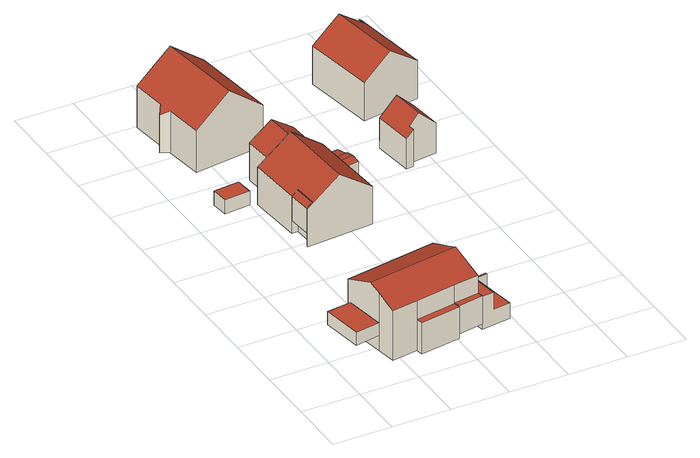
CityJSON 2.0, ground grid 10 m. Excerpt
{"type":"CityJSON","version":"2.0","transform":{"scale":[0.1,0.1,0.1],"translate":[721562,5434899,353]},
"CityObjects":{
"building1":{"type":"Building","attributes":{"Gemeindeschluessel":"09375181","HoeheDach":"362.070","HoeheGrund":"359.820","Methode":"2000","NiedrigsteTraufeDesGebaeudes":"362.070","Geometrietyp2DReferenz":"3000","measuredHeight":2.25,"function":"31001_2000","roofType":"1000"},"geometry":[{"type":"Solid","lod":"2","boundaries":[[[[0,1,2,3]],[[2,4,5,3]],[[3,5,6,0]],[[5,4,7,6]],[[0,6,7,1]],[[1,7,4,2]]]],"semantics":{"surfaces":[{"type":"GroundSurface","Flaeche":"29.964","Z_MAX":"0.000","Z_MAX_ASL":"359.820","Z_MIN":"0.000","Z_MIN_ASL":"359.820"},{"type":"WallSurface","Flaeche":"9.582","Z_MAX":"2.250","Z_MAX_ASL":"362.070","Z_MIN":"0.000","Z_MIN_ASL":"359.820"},{"type":"WallSurface","Flaeche":"15.848","Z_MAX":"2.250","Z_MAX_ASL":"362.070","Z_MIN":"0.000","Z_MIN_ASL":"359.820"},{"type":"RoofSurface","Dachneigung":"90.000","Dachorientierung":"-1.000","Flaeche":"29.964","Z_MAX":"2.250","Z_MAX_ASL":"362.070","Z_MIN":"2.250","Z_MIN_ASL":"362.070"},{"type":"WallSurface","Flaeche":"9.561","Z_MAX":"2.250","Z_MAX_ASL":"362.070","Z_MIN":"0.000","Z_MIN_ASL":"359.820"},{"type":"WallSurface","Flaeche":"15.849","Z_MAX":"2.250","Z_MAX_ASL":"362.070","Z_MIN":"0.000","Z_MIN_ASL":"359.820"}],"values":[[0,1,2,3,4,5]]}}]},
"building2":{"type":"Building","attributes":{"Gemeindeschluessel":"09375181","HoeheDach":"368.210","HoeheGrund":"357.150","Methode":"2000","NiedrigsteTraufeDesGebaeudes":"362.740","Geometrietyp2DReferenz":"3000","measuredHeight":11.06,"function":"31001_1000","roofType":"3100"},"address":[{"Country":"Germany","Locality":"Pettendorf","ThoroughfareName":"Alte Straße 29"}],"geometry":[{"type":"Solid","lod":"2","boundaries":[[[[8,9,10,11,12]],[[10,13,14,15,16,17,11]],[[18,17,16,19]],[[20,21,22,23]],[[22,21,12,24]],[[9,25,26,13,10]],[[18,23,22,24,17]],[[27,28,15,14,29,30]],[[19,16,15,28]],[[8,12,21,20]],[[31,32,26,25]],[[8,20,23,18,19,28,27,30,31,25,9]],[[12,11,17,24]],[[14,13,26,32,29]],[[30,29,32,31]]]],"semantics":{"surfaces":[{"type":"WallSurface","Flaeche":"38.861","Z_MAX":"8.811","Z_MAX_ASL":"365.961","Z_MIN":"0.000","Z_MIN_ASL":"357.150"},{"type":"RoofSurface","Dachneigung":"67.918","Dachorientierung":"170.996","Flaeche":"95.521","Z_MAX":"11.060","Z_MAX_ASL":"368.210","Z_MIN":"8.810","Z_MIN_ASL":"365.960"},{"type":"WallSurface","Flaeche":"39.876","Z_MAX":"8.821","Z_MAX_ASL":"365.971","Z_MIN":"0.000","Z_MIN_ASL":"357.150"},{"type":"WallSurface","Flaeche":"39.345","Z_MAX":"5.590","Z_MAX_ASL":"362.740","Z_MIN":"0.000","Z_MIN_ASL":"357.150"},{"type":"RoofSurface","Dachneigung":"90.000","Dachorientierung":"-1.000","Flaeche":"8.525","Z_MAX":"5.590","Z_MAX_ASL":"362.740","Z_MIN":"5.590","Z_MIN_ASL":"362.740"},{"type":"WallSurface","Flaeche":"75.338","Z_MAX":"11.060","Z_MAX_ASL":"368.210","Z_MIN":"0.000","Z_MIN_ASL":"357.150"},{"type":"WallSurface","Flaeche":"7.017","Z_MAX":"8.821","Z_MAX_ASL":"365.971","Z_MIN":"0.000","Z_MIN_ASL":"357.150"},{"type":"WallSurface","Flaeche":"76.492","Z_MAX":"11.060","Z_MAX_ASL":"368.210","Z_MIN":"0.000","Z_MIN_ASL":"357.150"},{"type":"WallSurface","Flaeche":"33.013","Z_MAX":"10.227","Z_MAX_ASL":"367.377","Z_MIN":"0.000","Z_MIN_ASL":"357.150"},{"type":"WallSurface","Flaeche":"6.759","Z_MAX":"5.590","Z_MAX_ASL":"362.740","Z_MIN":"0.000","Z_MIN_ASL":"357.150"},{"type":"WallSurface","Flaeche":"34.386","Z_MAX":"10.290","Z_MAX_ASL":"367.440","Z_MIN":"0.000","Z_MIN_ASL":"357.150"},{"type":"GroundSurface","Flaeche":"185.029","Z_MAX":"0.000","Z_MAX_ASL":"357.150","Z_MIN":"0.000","Z_MIN_ASL":"357.150"},{"type":"WallSurface","Flaeche":"22.655","Z_MAX":"8.810","Z_MAX_ASL":"365.960","Z_MIN":"5.590","Z_MIN_ASL":"362.740"},{"type":"RoofSurface","Dachneigung":"67.910","Dachorientierung":"350.994","Flaeche":"94.958","Z_MAX":"11.060","Z_MAX_ASL":"368.210","Z_MIN":"8.830","Z_MIN_ASL":"365.980"},{"type":"WallSurface","Flaeche":"141.479","Z_MAX":"8.830","Z_MAX_ASL":"365.980","Z_MIN":"0.000","Z_MIN_ASL":"357.150"}],"values":[[0,1,2,3,4,5,6,7,8,9,10,11,12,13,14]]}}]},
"building3":{"type":"Building","attributes":{"Gemeindeschluessel":"09375181","HoeheDach":"362.835","HoeheGrund":"360.270","Methode":"1000","NiedrigsteTraufeDesGebaeudes":"362.835","Geometrietyp2DReferenz":"3000","measuredHeight":2.56,"function":"31001_2000","roofType":"1000","storeysAboveGround":1},"geometry":[{"type":"Solid","lod":"2","boundaries":[[[[33,34,35,36]],[[37,38,39,40]],[[38,35,34,39]],[[40,39,34,33]],[[36,35,38,37]],[[40,33,36,37]]]],"semantics":{"surfaces":[{"type":"WallSurface","Flaeche":"7.759","Z_MAX":"2.565","Z_MAX_ASL":"362.835","Z_MIN":"0.000","Z_MIN_ASL":"360.270"},{"type":"WallSurface","Flaeche":"7.735","Z_MAX":"2.565","Z_MAX_ASL":"362.835","Z_MIN":"0.000","Z_MIN_ASL":"360.270"},{"type":"RoofSurface","Dachneigung":"90.000","Dachorientierung":"-1.000","Flaeche":"13.279","Z_MAX":"2.565","Z_MAX_ASL":"362.835","Z_MIN":"2.565","Z_MIN_ASL":"362.835"},{"type":"WallSurface","Flaeche":"11.303","Z_MAX":"2.565","Z_MAX_ASL":"362.835","Z_MIN":"0.000","Z_MIN_ASL":"360.270"},{"type":"WallSurface","Flaeche":"11.252","Z_MAX":"2.565","Z_MAX_ASL":"362.835","Z_MIN":"0.000","Z_MIN_ASL":"360.270"},{"type":"GroundSurface","Flaeche":"13.279","Z_MAX":"0.000","Z_MAX_ASL":"360.270","Z_MIN":"0.000","Z_MIN_ASL":"360.270"}],"values":[[0,1,2,3,4,5]]}}]},
"building4":{"type":"Building","attributes":{"Gemeindeschluessel":"09375181","HoeheDach":"364.893","HoeheGrund":"359.842","Methode":"2000","NiedrigsteTraufeDesGebaeudes":"364.095","Geometrietyp2DReferenz":"3000","measuredHeight":5.05,"function":"51009_1610","roofType":"2100"},"geometry":[{"type":"Solid","lod":"2","boundaries":[[[[41,42,43,44]],[[45,46,47,48]],[[43,42,47,46]],[[45,48,41,44]],[[44,43,46,45]],[[48,47,42,41]]]],"semantics":{"surfaces":[{"type":"WallSurface","Flaeche":"4.713","Z_MAX":"5.051","Z_MAX_ASL":"364.893","Z_MIN":"0.000","Z_MIN_ASL":"359.842"},{"type":"WallSurface","Flaeche":"4.671","Z_MAX":"5.051","Z_MAX_ASL":"364.893","Z_MIN":"0.000","Z_MIN_ASL":"359.842"},{"type":"RoofSurface","Dachneigung":"51.778","Dachorientierung":"265.600","Flaeche":"5.187","Z_MAX":"5.051","Z_MAX_ASL":"364.893","Z_MIN":"4.253","Z_MIN_ASL":"364.095"},{"type":"GroundSurface","Flaeche":"4.075","Z_MAX":"0.000","Z_MAX_ASL":"359.842","Z_MIN":"0.000","Z_MIN_ASL":"359.842"},{"type":"WallSurface","Flaeche":"17.203","Z_MAX":"4.261","Z_MAX_ASL":"364.103","Z_MIN":"0.000","Z_MIN_ASL":"359.842"},{"type":"WallSurface","Flaeche":"20.416","Z_MAX":"5.051","Z_MAX_ASL":"364.893","Z_MIN":"0.000","Z_MIN_ASL":"359.842"}],"values":[[0,1,2,3,4,5]]}}]},
"building5":{"type":"Building","attributes":{"Gemeindeschluessel":"09375181","HoeheDach":"362.860","HoeheGrund":"357.860","Methode":"2000","NiedrigsteTraufeDesGebaeudes":"362.860","Geometrietyp2DReferenz":"3000","measuredHeight":5,"function":"51009_1610","roofType":"1000"},"geometry":[{"type":"Solid","lod":"2","boundaries":[[[[49,50,51,52]],[[52,53,54,49]],[[49,54,55,50]],[[53,56,55,54]],[[51,56,53,52]],[[50,55,56,51]]]],"semantics":{"surfaces":[{"type":"GroundSurface","Flaeche":"5.330","Z_MAX":"0.000","Z_MAX_ASL":"357.860","Z_MIN":"0.000","Z_MIN_ASL":"357.860"},{"type":"WallSurface","Flaeche":"6.025","Z_MAX":"5.000","Z_MAX_ASL":"362.860","Z_MIN":"0.000","Z_MIN_ASL":"357.860"},{"type":"WallSurface","Flaeche":"22.030","Z_MAX":"5.000","Z_MAX_ASL":"362.860","Z_MIN":"0.000","Z_MIN_ASL":"357.860"},{"type":"RoofSurface","Dachneigung":"90.000","Dachorientierung":"-1.000","Flaeche":"5.330","Z_MAX":"5.000","Z_MAX_ASL":"362.860","Z_MIN":"5.000","Z_MIN_ASL":"362.860"},{"type":"WallSurface","Flaeche":"22.022","Z_MAX":"5.000","Z_MAX_ASL":"362.860","Z_MIN":"0.000","Z_MIN_ASL":"357.860"},{"type":"WallSurface","Flaeche":"6.075","Z_MAX":"5.000","Z_MAX_ASL":"362.860","Z_MIN":"0.000","Z_MIN_ASL":"357.860"}],"values":[[0,1,2,3,4,5]]}}]},
"building6":{"type":"Building","attributes":{"Gemeindeschluessel":"09375181","HoeheDach":"362.800","HoeheGrund":"356.940","Methode":"2000","NiedrigsteTraufeDesGebaeudes":"359.670","Geometrietyp2DReferenz":"3000","measuredHeight":5.86,"function":"31001_2000","roofType":"1000"},"geometry":[{"type":"Solid","lod":"2","boundaries":[[[[57,58,59,60]],[[61,62,63,64]],[[65,66,60,59]],[[66,65,67,68,69,70]],[[70,69,71,72]],[[57,60,66,70,72,73]],[[61,74,73,72,71,62]],[[64,63,68,67]],[[63,62,71,69,68]],[[58,57,73,74]],[[58,74,61,64,67,65,59]]]],"semantics":{"surfaces":[{"type":"WallSurface","Flaeche":"5.714","Z_MAX":"2.730","Z_MAX_ASL":"359.670","Z_MIN":"0.000","Z_MIN_ASL":"356.940"},{"type":"WallSurface","Flaeche":"7.082","Z_MAX":"5.860","Z_MAX_ASL":"362.800","Z_MIN":"0.000","Z_MIN_ASL":"356.940"},{"type":"WallSurface","Flaeche":"0.688","Z_MAX":"2.730","Z_MAX_ASL":"359.670","Z_MIN":"0.000","Z_MIN_ASL":"356.940"},{"type":"WallSurface","Flaeche":"25.631","Z_MAX":"5.860","Z_MAX_ASL":"362.800","Z_MIN":"0.000","Z_MIN_ASL":"356.940"},{"type":"WallSurface","Flaeche":"27.056","Z_MAX":"5.860","Z_MAX_ASL":"362.800","Z_MIN":"2.730","Z_MIN_ASL":"359.670"},{"type":"RoofSurface","Dachneigung":"90.000","Dachorientierung":"-1.000","Flaeche":"26.463","Z_MAX":"2.730","Z_MAX_ASL":"359.670","Z_MIN":"2.730","Z_MIN_ASL":"359.670"},{"type":"WallSurface","Flaeche":"20.044","Z_MAX":"5.860","Z_MAX_ASL":"362.800","Z_MIN":"0.000","Z_MIN_ASL":"356.940"},{"type":"WallSurface","Flaeche":"43.607","Z_MAX":"5.860","Z_MAX_ASL":"362.800","Z_MIN":"0.000","Z_MIN_ASL":"356.940"},{"type":"RoofSurface","Dachneigung":"90.000","Dachorientierung":"-1.000","Flaeche":"17.409","Z_MAX":"5.860","Z_MAX_ASL":"362.800","Z_MIN":"5.860","Z_MIN_ASL":"362.800"},{"type":"WallSurface","Flaeche":"22.877","Z_MAX":"2.730","Z_MAX_ASL":"359.670","Z_MIN":"0.000","Z_MIN_ASL":"356.940"},{"type":"GroundSurface","Flaeche":"43.872","Z_MAX":"0.000","Z_MAX_ASL":"356.940","Z_MIN":"0.000","Z_MIN_ASL":"356.940"}],"values":[[0,1,2,3,4,5,6,7,8,9,10]]}}]},
"building7":{"type":"Building","attributes":{"Gemeindeschluessel":"09375181","HoeheDach":"368.514","HoeheGrund":"357.470","Methode":"1000","NiedrigsteTraufeDesGebaeudes":"364.196","Geometrietyp2DReferenz":"3000","measuredHeight":11.04,"function":"31001_1000","roofType":"3100","storeysAboveGround":1},"address":[{"Country":"Germany","Locality":"Pettendorf","ThoroughfareName":"Alte Straße 24"}],"geometry":[{"type":"Solid","lod":"2","boundaries":[[[[75,76,77,78,79,80,81,82,83]],[[75,84,85,86,76]],[[80,87,88,81]],[[89,90,86,85]],[[91,88,87,92,93,89,85,84,94]],[[83,94,84,75]],[[76,86,90,77]],[[82,91,94,83]],[[81,88,91,82]],[[77,90,89,93,78]],[[78,93,92,79]],[[79,92,87,80]]]],"semantics":{"surfaces":[{"type":"GroundSurface","Flaeche":"154.367","Z_MAX":"0.000","Z_MAX_ASL":"357.470","Z_MIN":"0.000","Z_MIN_ASL":"357.470"},{"type":"WallSurface","Flaeche":"74.299","Z_MAX":"11.044","Z_MAX_ASL":"368.514","Z_MIN":"0.000","Z_MIN_ASL":"357.470"},{"type":"WallSurface","Flaeche":"30.268","Z_MAX":"7.487","Z_MAX_ASL":"364.957","Z_MIN":"0.000","Z_MIN_ASL":"357.470"},{"type":"RoofSurface","Dachneigung":"53.184","Dachorientierung":"85.532","Flaeche":"98.974","Z_MAX":"11.044","Z_MAX_ASL":"368.514","Z_MIN":"6.728","Z_MIN_ASL":"364.198"},{"type":"RoofSurface","Dachneigung":"53.189","Dachorientierung":"265.530","Flaeche":"93.843","Z_MAX":"11.044","Z_MAX_ASL":"368.514","Z_MIN":"6.726","Z_MIN_ASL":"364.196"},{"type":"WallSurface","Flaeche":"28.170","Z_MAX":"9.352","Z_MAX_ASL":"366.822","Z_MIN":"0.000","Z_MIN_ASL":"357.470"},{"type":"WallSurface","Flaeche":"92.462","Z_MAX":"6.728","Z_MAX_ASL":"364.198","Z_MIN":"0.000","Z_MIN_ASL":"357.470"},{"type":"WallSurface","Flaeche":"62.720","Z_MAX":"6.730","Z_MAX_ASL":"364.200","Z_MIN":"0.000","Z_MIN_ASL":"357.470"},{"type":"WallSurface","Flaeche":"7.188","Z_MAX":"7.487","Z_MAX_ASL":"364.957","Z_MIN":"0.000","Z_MIN_ASL":"357.470"},{"type":"WallSurface","Flaeche":"102.468","Z_MAX":"11.044","Z_MAX_ASL":"368.514","Z_MIN":"0.000","Z_MIN_ASL":"357.470"},{"type":"WallSurface","Flaeche":"2.561","Z_MAX":"6.730","Z_MAX_ASL":"364.200","Z_MIN":"0.000","Z_MIN_ASL":"357.470"},{"type":"WallSurface","Flaeche":"7.184","Z_MAX":"7.483","Z_MAX_ASL":"364.953","Z_MIN":"0.000","Z_MIN_ASL":"357.470"}],"values":[[0,1,2,3,4,5,6,7,8,9,10,11]]}}]},
"building8":{"type":"Building","attributes":{"Gemeindeschluessel":"09375181","HoeheDach":"365.880","HoeheGrund":"356.538","Methode":"2000","NiedrigsteTraufeDesGebaeudes":"363.106","Geometrietyp2DReferenz":"3000","measuredHeight":9.34,"function":"31001_2000","roofType":"3100","storeysAboveGround":2},"geometry":[{"type":"Solid","lod":"2","boundaries":[[[[95,96,97,98]],[[98,97,99,100]],[[101,102,103,104]],[[105,106,107,96,95]],[[108,99,97,96,107]],[[105,95,98,100,101,104]],[[104,103,106,105]],[[103,102,108,107,106]],[[100,99,108,102,101]]]],"semantics":{"surfaces":[{"type":"WallSurface","Flaeche":"43.020","Z_MAX":"6.578","Z_MAX_ASL":"363.115","Z_MIN":"0.002","Z_MIN_ASL":"356.540"},{"type":"WallSurface","Flaeche":"7.983","Z_MAX":"6.578","Z_MAX_ASL":"363.115","Z_MIN":"0.002","Z_MIN_ASL":"356.540"},{"type":"WallSurface","Flaeche":"49.008","Z_MAX":"6.585","Z_MAX_ASL":"363.123","Z_MIN":"0.002","Z_MIN_ASL":"356.540"},{"type":"WallSurface","Flaeche":"62.070","Z_MAX":"9.342","Z_MAX_ASL":"365.880","Z_MIN":"0.002","Z_MIN_ASL":"356.540"},{"type":"RoofSurface","Dachneigung":"54.701","Dachorientierung":"85.193","Flaeche":"37.047","Z_MAX":"9.342","Z_MAX_ASL":"365.880","Z_MIN":"6.576","Z_MIN_ASL":"363.114"},{"type":"GroundSurface","Flaeche":"60.349","Z_MAX":"0.002","Z_MAX_ASL":"356.540","Z_MIN":"0.002","Z_MIN_ASL":"356.540"},{"type":"WallSurface","Flaeche":"1.585","Z_MAX":"6.586","Z_MAX_ASL":"363.123","Z_MIN":"0.002","Z_MIN_ASL":"356.540"},{"type":"RoofSurface","Dachneigung":"54.701","Dachorientierung":"265.193","Flaeche":"36.897","Z_MAX":"9.342","Z_MAX_ASL":"365.880","Z_MIN":"6.568","Z_MIN_ASL":"363.106"},{"type":"WallSurface","Flaeche":"62.235","Z_MAX":"9.342","Z_MAX_ASL":"365.880","Z_MIN":"0.002","Z_MIN_ASL":"356.540"}],"values":[[0,1,2,3,4,5,6,7,8]]}}]},
"building9":{"type":"Building","attributes":{"Gemeindeschluessel":"09375181","HoeheDach":"367.870","HoeheGrund":"355.680","Methode":"2000","NiedrigsteTraufeDesGebaeudes":"362.258","Geometrietyp2DReferenz":"3000","measuredHeight":12.19,"function":"31001_1000","roofType":"3100"},"address":[{"Country":"Germany","Locality":"Pettendorf","ThoroughfareName":"Alte Straße 24a"}],"geometry":[{"type":"Solid","lod":"2","boundaries":[[[[109,110,111,112,113]],[[109,113,114,115]],[[116,117,115,114]],[[116,114,113,112,118,119,120]],[[121,122,119,118,123]],[[121,123,111,110]],[[109,115,117,124,122,121,110]],[[124,120,119,122]],[[112,111,123,118]],[[120,124,117,116]]]],"semantics":{"surfaces":[{"type":"WallSurface","Flaeche":"120.502","Z_MAX":"12.190","Z_MAX_ASL":"367.870","Z_MIN":"0.000","Z_MIN_ASL":"355.680"},{"type":"WallSurface","Flaeche":"49.622","Z_MAX":"7.503","Z_MAX_ASL":"363.183","Z_MIN":"0.000","Z_MIN_ASL":"355.680"},{"type":"WallSurface","Flaeche":"11.197","Z_MAX":"7.503","Z_MAX_ASL":"363.183","Z_MIN":"0.000","Z_MIN_ASL":"355.680"},{"type":"RoofSurface","Dachneigung":"52.365","Dachorientierung":"262.461","Flaeche":"117.788","Z_MAX":"12.190","Z_MAX_ASL":"367.870","Z_MIN":"6.578","Z_MIN_ASL":"362.258"},{"type":"WallSurface","Flaeche":"120.330","Z_MAX":"12.190","Z_MAX_ASL":"367.870","Z_MIN":"0.000","Z_MIN_ASL":"355.680"},{"type":"WallSurface","Flaeche":"112.085","Z_MAX":"7.449","Z_MAX_ASL":"363.129","Z_MIN":"0.000","Z_MIN_ASL":"355.680"},{"type":"GroundSurface","Flaeche":"185.844","Z_MAX":"0.000","Z_MAX_ASL":"355.680","Z_MIN":"0.000","Z_MIN_ASL":"355.680"},{"type":"WallSurface","Flaeche":"45.542","Z_MAX":"7.494","Z_MAX_ASL":"363.174","Z_MIN":"0.000","Z_MIN_ASL":"355.680"},{"type":"RoofSurface","Dachneigung":"52.361","Dachorientierung":"82.461","Flaeche":"116.892","Z_MAX":"12.190","Z_MAX_ASL":"367.870","Z_MIN":"7.449","Z_MIN_ASL":"363.129"},{"type":"WallSurface","Flaeche":"12.581","Z_MAX":"7.494","Z_MAX_ASL":"363.174","Z_MIN":"0.000","Z_MIN_ASL":"355.680"}],"values":[[0,1,2,3,4,5,6,7,8,9]]}}]},
"building10":{"type":"Building","attributes":{"Gemeindeschluessel":"09375181","HoeheDach":"359.810","HoeheGrund":"357.140","Methode":"2000","NiedrigsteTraufeDesGebaeudes":"359.060","Geometrietyp2DReferenz":"3000","measuredHeight":2.67,"function":"31001_2000","roofType":"3100","storeysAboveGround":1},"geometry":[{"type":"Solid","lod":"2","boundaries":[[[[125,126,127,128]],[[129,130,125,128,131]],[[132,133,134,135]],[[134,136,137,135]],[[138,136,139,140]],[[141,126,125,130]],[[142,137,136,138]],[[129,133,132,142,138,140,141,130]],[[141,140,139,127,126]],[[129,131,134,133]],[[128,127,139,136,134,131]],[[132,135,137,142]]]],"semantics":{"surfaces":[{"type":"RoofSurface","Dachneigung":"77.462","Dachorientierung":"172.151","Flaeche":"4.797","Z_MAX":"2.670","Z_MAX_ASL":"359.810","Z_MIN":"2.331","Z_MIN_ASL":"359.471"},{"type":"WallSurface","Flaeche":"7.688","Z_MAX":"2.670","Z_MAX_ASL":"359.810","Z_MIN":"0.000","Z_MIN_ASL":"357.140"},{"type":"WallSurface","Flaeche":"4.110","Z_MAX":"2.323","Z_MAX_ASL":"359.463","Z_MIN":"0.000","Z_MIN_ASL":"357.140"},{"type":"RoofSurface","Dachneigung":"78.485","Dachorientierung":"352.099","Flaeche":"5.592","Z_MAX":"2.322","Z_MAX_ASL":"359.462","Z_MIN":"1.920","Z_MIN_ASL":"359.060"},{"type":"WallSurface","Flaeche":"0.305","Z_MAX":"2.322","Z_MAX_ASL":"359.462","Z_MIN":"0.000","Z_MIN_ASL":"357.140"},{"type":"WallSurface","Flaeche":"7.165","Z_MAX":"2.331","Z_MAX_ASL":"359.471","Z_MIN":"0.000","Z_MIN_ASL":"357.140"},{"type":"WallSurface","Flaeche":"4.183","Z_MAX":"2.322","Z_MAX_ASL":"359.462","Z_MIN":"0.000","Z_MIN_ASL":"357.140"},{"type":"GroundSurface","Flaeche":"14.976","Z_MAX":"0.000","Z_MAX_ASL":"357.140","Z_MIN":"0.000","Z_MIN_ASL":"357.140"},{"type":"WallSurface","Flaeche":"7.740","Z_MAX":"2.670","Z_MAX_ASL":"359.810","Z_MIN":"0.000","Z_MIN_ASL":"357.140"},{"type":"WallSurface","Flaeche":"0.306","Z_MAX":"2.325","Z_MAX_ASL":"359.465","Z_MIN":"0.000","Z_MIN_ASL":"357.140"},{"type":"RoofSurface","Dachneigung":"77.465","Dachorientierung":"352.152","Flaeche":"4.931","Z_MAX":"2.670","Z_MAX_ASL":"359.810","Z_MIN":"2.320","Z_MIN_ASL":"359.460"},{"type":"WallSurface","Flaeche":"5.441","Z_MAX":"1.929","Z_MAX_ASL":"359.069","Z_MIN":"0.000","Z_MIN_ASL":"357.140"}],"values":[[0,1,2,3,4,5,6,7,8,9,10,11]]}}]},
"building11":{"type":"Building","attributes":{"Gemeindeschluessel":"09375181","HoeheDach":"362.814","HoeheGrund":"354.500","Methode":"1000","NiedrigsteTraufeDesGebaeudes":"359.879","Geometrietyp2DReferenz":"3000","measuredHeight":8.31,"function":"31001_2000","roofType":"3100"},"geometry":[{"type":"Solid","lod":"2","boundaries":[[[[143,144,145,146]],[[147,144,143,148,149]],[[150,151,152,148,143,146]],[[153,150,146,145]],[[147,149,154,155]],[[156,155,154,152,151]],[[150,153,156,151]],[[152,154,149,148]],[[156,153,145,144,147,155]]]],"semantics":{"surfaces":[{"type":"WallSurface","Flaeche":"37.629","Z_MAX":"5.384","Z_MAX_ASL":"359.884","Z_MIN":"0.000","Z_MIN_ASL":"354.500"},{"type":"WallSurface","Flaeche":"42.099","Z_MAX":"8.314","Z_MAX_ASL":"362.814","Z_MIN":"0.000","Z_MIN_ASL":"354.500"},{"type":"RoofSurface","Dachneigung":"46.396","Dachorientierung":"263.637","Flaeche":"27.204","Z_MAX":"8.314","Z_MAX_ASL":"362.814","Z_MIN":"5.384","Z_MIN_ASL":"359.884"},{"type":"WallSurface","Flaeche":"7.960","Z_MAX":"6.644","Z_MAX_ASL":"361.144","Z_MIN":"0.000","Z_MIN_ASL":"354.500"},{"type":"WallSurface","Flaeche":"32.142","Z_MAX":"5.392","Z_MAX_ASL":"359.892","Z_MIN":"0.000","Z_MIN_ASL":"354.500"},{"type":"WallSurface","Flaeche":"34.252","Z_MAX":"8.314","Z_MAX_ASL":"362.814","Z_MIN":"0.000","Z_MIN_ASL":"354.500"},{"type":"WallSurface","Flaeche":"6.861","Z_MAX":"6.644","Z_MAX_ASL":"361.144","Z_MIN":"0.000","Z_MIN_ASL":"354.500"},{"type":"RoofSurface","Dachneigung":"46.400","Dachorientierung":"83.641","Flaeche":"25.332","Z_MAX":"8.314","Z_MAX_ASL":"362.814","Z_MIN":"5.379","Z_MIN_ASL":"359.879"},{"type":"GroundSurface","Flaeche":"38.046","Z_MAX":"0.000","Z_MAX_ASL":"354.500","Z_MIN":"0.000","Z_MIN_ASL":"354.500"}],"values":[[0,1,2,3,4,5,6,7,8]]}}]},
"building12":{"type":"Building","attributes":{"Gemeindeschluessel":"09375181","HoeheDach":"363.849","HoeheGrund":"353.315","Methode":"1000","NiedrigsteTraufeDesGebaeudes":"360.070","Geometrietyp2DReferenz":"3000","measuredHeight":10.53,"function":"31001_1000","roofType":"3100"},"address":[{"Country":"Germany","Locality":"Pettendorf","ThoroughfareName":"Alte Straße 22a"}],"geometry":[{"type":"Solid","lod":"2","boundaries":[[[[157,158,159,160]],[[161,162,160,159]],[[163,164,165,166]],[[164,167,168,165]],[[162,169,168,167,170,157,160]],[[158,157,170,171]],[[162,161,172,169]],[[172,166,165,168,169]],[[163,166,172,161,159,158,171]],[[163,171,170,167,164]]]],"semantics":{"surfaces":[{"type":"WallSurface","Flaeche":"44.175","Z_MAX":"6.776","Z_MAX_ASL":"360.091","Z_MIN":"0.000","Z_MIN_ASL":"353.315"},{"type":"WallSurface","Flaeche":"1.736","Z_MAX":"6.950","Z_MAX_ASL":"360.265","Z_MIN":"0.000","Z_MIN_ASL":"353.315"},{"type":"WallSurface","Flaeche":"86.266","Z_MAX":"6.767","Z_MAX_ASL":"360.082","Z_MIN":"0.000","Z_MIN_ASL":"353.315"},{"type":"RoofSurface","Dachneigung":"53.047","Dachorientierung":"261.008","Flaeche":"80.094","Z_MAX":"10.534","Z_MAX_ASL":"363.849","Z_MIN":"6.755","Z_MIN_ASL":"360.070"},{"type":"RoofSurface","Dachneigung":"53.051","Dachorientierung":"81.005","Flaeche":"80.338","Z_MAX":"10.534","Z_MAX_ASL":"363.849","Z_MIN":"6.760","Z_MIN_ASL":"360.075"},{"type":"WallSurface","Flaeche":"50.181","Z_MAX":"6.776","Z_MAX_ASL":"360.091","Z_MIN":"0.000","Z_MIN_ASL":"353.315"},{"type":"WallSurface","Flaeche":"8.160","Z_MAX":"6.953","Z_MAX_ASL":"360.268","Z_MIN":"0.000","Z_MIN_ASL":"353.315"},{"type":"WallSurface","Flaeche":"85.045","Z_MAX":"10.534","Z_MAX_ASL":"363.849","Z_MIN":"0.000","Z_MIN_ASL":"353.315"},{"type":"GroundSurface","Flaeche":"128.208","Z_MAX":"0.000","Z_MAX_ASL":"353.315","Z_MIN":"0.000","Z_MIN_ASL":"353.315"},{"type":"WallSurface","Flaeche":"86.706","Z_MAX":"10.534","Z_MAX_ASL":"363.849","Z_MIN":"0.000","Z_MIN_ASL":"353.315"}],"values":[[0,1,2,3,4,5,6,7,8,9]]}}]}
},
"vertices":[
[1,104,68],[43,110,68],[54,41,68],[12,34,68],[54,41,91],[12,34,91],[1,104,91],[43,110,91],
[174,25,41],[217,31,41],[217,31,130],[174,25,130],[174,25,97],[209,86,152],[51,61,152],[54,41,144],[60,7,130],[104,14,130],[104,14,41],[60,7,41],[176,13,41],[176,13,97],[106,2,97],[106,2,41],[104,14,97],[206,105,41],[206,105,144],[43,110,41],[54,41,41],[42,115,130],[42,115,41],[200,141,41],[200,141,130],
[47,468,73],[47,468,98],[50,438,98],[50,438,73],[6,434,73],[6,434,98],[3,464,98],[3,464,73],
[102,338,68],[102,338,119],[92,337,111],[92,337,68],[89,378,68],[89,378,111],[99,379,119],[99,379,68],
[174,25,49],[217,32,49],[219,20,49],[176,13,49],[176,13,99],[174,25,99],[217,32,99],[219,20,99],
[256,110,67],[256,110,39],[277,113,39],[277,113,67],[219,20,39],[219,20,98],[217,31,98],[217,31,39],[276,116,39],[276,116,67],[206,105,39],[206,105,98],[226,108,98],[226,108,67],[239,23,98],[239,23,67],[269,27,67],[269,27,39],
[116,473,45],[196,480,45],[207,343,45],[92,334,45],[92,337,45],[102,338,45],[99,378,45],[89,378,45],[81,471,45],[116,473,138],[139,475,155],[196,480,112],[102,338,120],[99,378,120],[149,338,155],[207,343,112],[89,378,112],[92,337,112],[92,334,112],[81,471,112],
[188,557,35],[188,557,101],[193,491,101],[193,491,35],[194,479,101],[194,479,35],[116,473,35],[116,473,101],[110,548,101],[110,548,35],[110,550,35],[110,550,101],[149,553,129],[155,476,129],
[55,615,27],[177,631,27],[177,631,101],[116,623,149],[55,615,102],[47,681,102],[47,681,27],[33,690,93],[33,690,27],[96,773,149],[35,765,102],[43,705,102],[157,780,27],[35,765,27],[157,780,101],[43,705,27],
[225,471,65],[255,475,65],[253,490,68],[222,486,68],[220,501,41],[225,471,41],[220,501,65],[218,520,41],[222,501,41],[222,501,65],[218,520,61],[249,505,65],[246,525,61],[249,505,41],[251,505,65],[251,505,41],[255,475,41],[246,525,41],
[336,560,69],[336,560,15],[344,490,15],[344,490,69],[397,567,15],[367,563,98],[397,567,69],[357,492,81],[356,502,81],[373,504,98],[357,492,15],[404,507,69],[404,507,15],[356,502,15],
[447,740,71],[447,740,3],[437,804,3],[437,804,71],[434,804,3],[434,804,73],[360,651,3],[360,651,71],[340,777,71],[340,777,3],[409,659,108],[389,785,108],[436,792,73],[459,667,71],[459,667,3],[436,792,3]
]}
